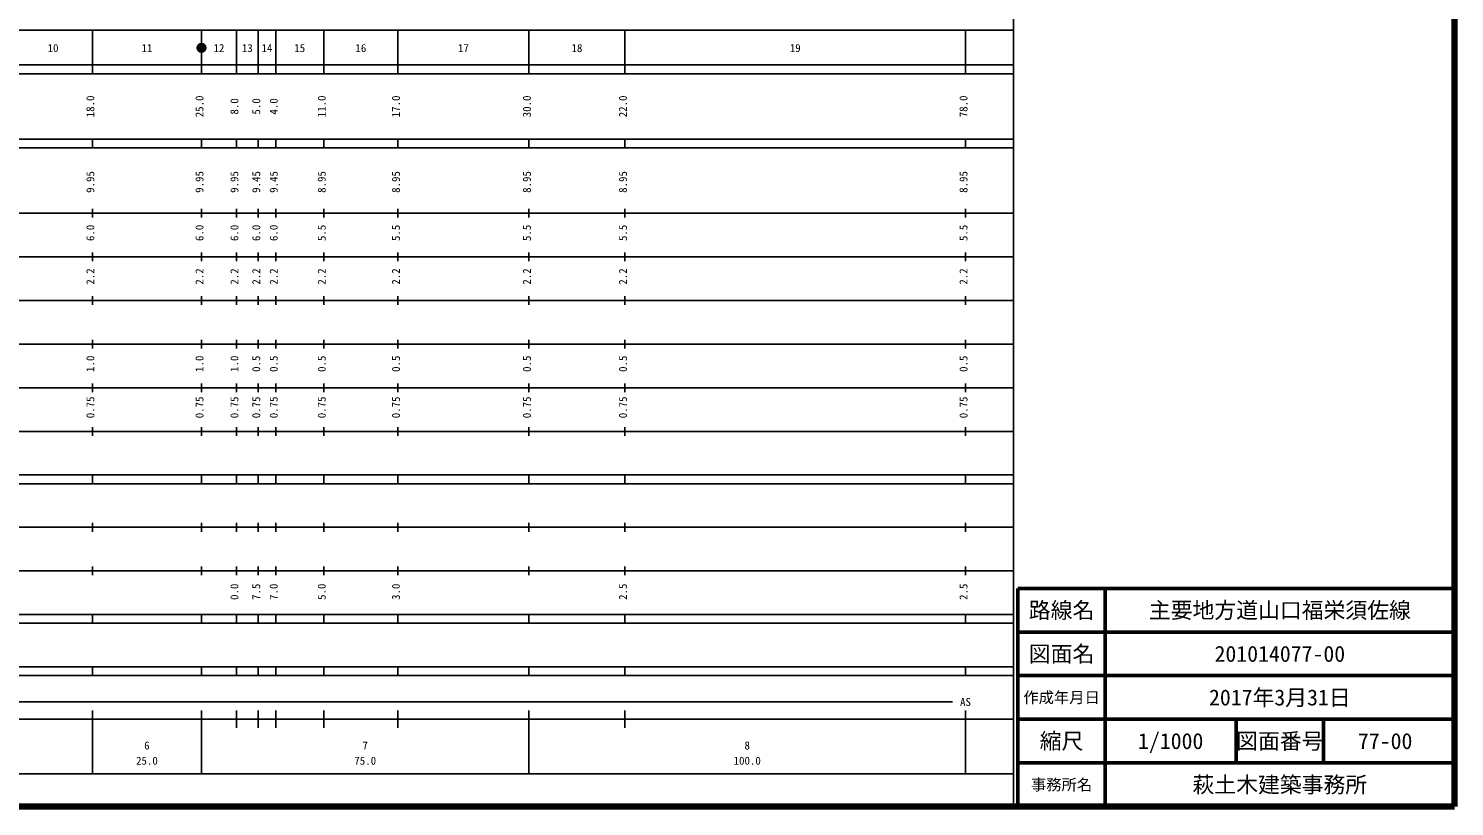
# Model space of a CAD drawing. Units: millimetres on the paper, enlarged 1000 times. Extents: x -60102783 to 680000, y -72987750 to 380000.
# Drawn here: x 353379 to 680000, y 20000 to 198357 of the extents above; entities that cross this region are included whole.
import ezdxf
from ezdxf.enums import TextEntityAlignment as Align

# ---------------------------------------------------------------- set-up
doc = ezdxf.new("R2010")
doc.units = ezdxf.units.MM
doc.header["$LTSCALE"] = 1000
for name, color, linetype, lineweight in [('M-TTL', 2, 'Continuous', 140), ('M-TTL-BAND', 7, 'Continuous', 25), ('M-TTL-FRAM', 2, 'Continuous', 50), ('M-TTL-LINE', 7, 'Continuous', 50)]:
    doc.layers.add(name, color=color, linetype=linetype, lineweight=lineweight)
doc.layers.add('M-TTL-TXT', color=7, linetype='Continuous')
doc.styles.add('ＭＳ ゴシック', font='')
doc.styles.get('ＭＳ ゴシック').set_extended_font_data('MS Gothic')

msp = doc.modelspace()

# ---------------------------------------------------------------- hatches: boundary and pattern name
at = {"layer": 'M-TTL-BAND'}
msp.add_hatch(color=256, dxfattribs=at).paths.add_polyline_path([(394010, 193910), (394010, 193950), (394007, 193989), (394003, 194028), (393998, 194067), (393991, 194106), (393983, 194144), (393973, 194182), (393961, 194219), (393948, 194257), (393934, 194293), (393918, 194329), (393901, 194364), (393883, 194399), (393863, 194433), (393842, 194466), (393819, 194498), (393796, 194530), (393771, 194560), (393745, 194589), (393717, 194618), (393689, 194645), (393660, 194671), (393629, 194696), (393598, 194719), (393566, 194742), (393533, 194763), (393499, 194783), (393464, 194801), (393429, 194819), (393393, 194834), (393356, 194849), (393319, 194861), (393282, 194873), (393244, 194883), (393205, 194891), (393167, 194898), (393128, 194903), (393089, 194907), (393050, 194910), (393010, 194910), (392971, 194910), (392932, 194907), (392893, 194903), (392854, 194898), (392815, 194891), (392777, 194883), (392739, 194873), (392701, 194861), (392664, 194849), (392628, 194834), (392592, 194819), (392556, 194801), (392522, 194783), (392488, 194763), (392455, 194742), (392422, 194719), (392391, 194696), (392361, 194671), (392331, 194645), (392303, 194618), (392276, 194589), (392250, 194560), (392225, 194530), (392201, 194498), (392179, 194466), (392158, 194433), (392138, 194399), (392119, 194364), (392102, 194329), (392086, 194293), (392072, 194257), (392059, 194219), (392048, 194182), (392038, 194144), (392029, 194106), (392023, 194067), (392017, 194028), (392013, 193989), (392011, 193950), (392010, 193910), (392011, 193871), (392013, 193832), (392017, 193793), (392023, 193754), (392029, 193715), (392038, 193677), (392048, 193639), (392059, 193601), (392072, 193564), (392086, 193528), (392102, 193492), (392119, 193456), (392138, 193422), (392158, 193388), (392179, 193355), (392201, 193323), (392225, 193291), (392250, 193261), (392276, 193232), (392303, 193203), (392331, 193176), (392361, 193150), (392391, 193125), (392422, 193101), (392455, 193079), (392488, 193058), (392522, 193038), (392556, 193019), (392592, 193002), (392628, 192987), (392664, 192972), (392701, 192959), (392739, 192948), (392777, 192938), (392815, 192930), (392854, 192923), (392893, 192917), (392932, 192914), (392971, 192911), (393010, 192910), (393050, 192911), (393089, 192914), (393128, 192917), (393167, 192923), (393205, 192930), (393244, 192938), (393282, 192948), (393319, 192959), (393356, 192972), (393393, 192987), (393429, 193002), (393464, 193019), (393499, 193038), (393533, 193058), (393566, 193079), (393598, 193101), (393629, 193125), (393660, 193150), (393689, 193176), (393717, 193203), (393745, 193232), (393771, 193261), (393796, 193291), (393819, 193323), (393842, 193355), (393863, 193388), (393883, 193422), (393901, 193456), (393918, 193492), (393934, 193528), (393948, 193564), (393961, 193601), (393973, 193639), (393983, 193677), (393991, 193715), (393998, 193754), (394003, 193793), (394007, 193832), (394010, 193871)])

# ---------------------------------------------------------------- linework, layer by layer
at = {"layer": 'M-TTL'}
for p, q in [((680000, 20000), (680000, 380000)), ((40000, 20000), (680000, 20000))]:
    msp.add_line(p, q, dxfattribs=at)
at = {"layer": 'M-TTL-BAND'}
for p, q in [((579000, 20000), (579000, 370000)), ((68000, 198000), (579000, 198000)), ((368000, 188000), (368000, 198000)), ((393000, 188000), (393000, 198000)), ((401000, 188000), (401000, 198000)), ((406000, 188000), (406000, 198000)), ((410000, 188000), (410000, 198000)), ((421000, 188000), (421000, 198000)), ((438000, 188000), (438000, 198000)), ((468000, 188000), (468000, 198000)), ((490000, 188000), (490000, 198000)), ((568000, 188000), (568000, 198000)), ((40000, 190000), (579000, 190000)), ((40000, 188000), (579000, 188000)), ((40000, 173000), (579000, 173000)), ((40000, 171000), (579000, 171000)), ((368000, 171000), (368000, 173000)), ((393000, 171000), (393000, 173000)), ((401000, 171000), (401000, 173000)), ((406000, 171000), (406000, 173000)), ((410000, 171000), (410000, 173000)), ((421000, 171000), (421000, 173000)), ((438000, 171000), (438000, 173000)), ((468000, 171000), (468000, 173000)), ((490000, 171000), (490000, 173000)), ((568000, 171000), (568000, 173000)), ((368000, 155000), (368000, 157000)), ((393000, 155000), (393000, 157000)), ((401000, 155000), (401000, 157000)), ((406000, 155000), (406000, 157000)), ((410000, 155000), (410000, 157000)), ((421000, 155000), (421000, 157000)), ((438000, 155000), (438000, 157000)), ((468000, 155000), (468000, 157000)), ((490000, 155000), (490000, 157000)), ((568000, 155000), (568000, 157000)), ((40000, 156000), (579000, 156000)), ((368000, 145000), (368000, 147000)), ((393000, 145000), (393000, 147000)), ((401000, 145000), (401000, 147000)), ((406000, 145000), (406000, 147000)), ((410000, 145000), (410000, 147000)), ((421000, 145000), (421000, 147000)), ((438000, 145000), (438000, 147000)), ((468000, 145000), (468000, 147000)), ((490000, 145000), (490000, 147000)), ((568000, 145000), (568000, 147000)), ((46000, 146000), (579000, 146000)), ((52000, 136000), (579000, 136000)), ((368000, 135000), (368000, 137000)), ((393000, 135000), (393000, 137000)), ((401000, 135000), (401000, 137000)), ((406000, 135000), (406000, 137000)), ((410000, 135000), (410000, 137000)), ((421000, 135000), (421000, 137000)), ((438000, 135000), (438000, 137000)), ((468000, 135000), (468000, 137000)), ((490000, 135000), (490000, 137000)), ((568000, 135000), (568000, 137000)), ((46000, 126000), (579000, 126000)), ((368000, 125000), (368000, 127000)), ((393000, 125000), (393000, 127000)), ((401000, 125000), (401000, 127000)), ((406000, 125000), (406000, 127000)), ((410000, 125000), (410000, 127000)), ((421000, 125000), (421000, 127000)), ((438000, 125000), (438000, 127000)), ((468000, 125000), (468000, 127000)), ((490000, 125000), (490000, 127000)), ((568000, 125000), (568000, 127000)), ((52000, 116000), (579000, 116000)), ((368000, 115000), (368000, 117000)), ((393000, 115000), (393000, 117000)), ((401000, 115000), (401000, 117000)), ((406000, 115000), (406000, 117000)), ((410000, 115000), (410000, 117000)), ((421000, 115000), (421000, 117000)), ((438000, 115000), (438000, 117000)), ((468000, 115000), (468000, 117000)), ((490000, 115000), (490000, 117000)), ((568000, 115000), (568000, 117000)), ((46000, 106000), (579000, 106000)), ((368000, 105000), (368000, 107000)), ((393000, 105000), (393000, 107000)), ((401000, 105000), (401000, 107000)), ((406000, 105000), (406000, 107000)), ((410000, 105000), (410000, 107000)), ((421000, 105000), (421000, 107000)), ((438000, 105000), (438000, 107000)), ((468000, 105000), (468000, 107000)), ((490000, 105000), (490000, 107000)), ((568000, 105000), (568000, 107000)), ((40000, 96000), (579000, 96000)), ((368000, 94000), (368000, 96000)), ((393000, 94000), (393000, 96000)), ((401000, 94000), (401000, 96000)), ((406000, 94000), (406000, 96000)), ((410000, 94000), (410000, 96000)), ((421000, 94000), (421000, 96000)), ((438000, 94000), (438000, 96000)), ((468000, 94000), (468000, 96000)), ((490000, 94000), (490000, 96000)), ((568000, 94000), (568000, 96000)), ((40000, 94000), (579000, 94000)), ((368000, 83000), (368000, 85000)), ((393000, 83000), (393000, 85000)), ((401000, 83000), (401000, 85000)), ((406000, 83000), (406000, 85000)), ((410000, 83000), (410000, 85000)), ((421000, 83000), (421000, 85000)), ((438000, 83000), (438000, 85000)), ((468000, 83000), (468000, 85000)), ((490000, 83000), (490000, 85000)), ((568000, 83000), (568000, 85000)), ((49000, 84000), (579000, 84000)), ((40000, 74000), (579000, 74000)), ((368000, 73000), (368000, 75000)), ((393000, 73000), (393000, 75000)), ((401000, 73000), (401000, 75000)), ((406000, 73000), (406000, 75000)), ((410000, 73000), (410000, 75000)), ((421000, 73000), (421000, 75000)), ((438000, 73000), (438000, 75000)), ((468000, 73000), (468000, 75000)), ((490000, 73000), (490000, 75000)), ((568000, 73000), (568000, 75000)), ((40000, 64000), (579000, 64000)), ((368000, 62000), (368000, 64000)), ((393000, 62000), (393000, 64000)), ((401000, 62000), (401000, 64000)), ((406000, 62000), (406000, 64000)), ((410000, 62000), (410000, 64000)), ((421000, 62000), (421000, 64000)), ((438000, 62000), (438000, 64000)), ((468000, 62000), (468000, 64000)), ((490000, 62000), (490000, 64000)), ((568000, 62000), (568000, 64000)), ((40000, 62000), (579000, 62000)), ((40000, 52000), (579000, 52000)), ((40000, 50000), (579000, 50000)), ((368000, 50000), (368000, 52000)), ((393000, 50000), (393000, 52000)), ((401000, 50000), (401000, 52000)), ((406000, 50000), (406000, 52000)), ((410000, 50000), (410000, 52000)), ((421000, 50000), (421000, 52000)), ((438000, 50000), (438000, 52000)), ((468000, 50000), (468000, 52000)), ((490000, 50000), (490000, 52000)), ((568000, 50000), (568000, 52000)), ((71000, 44000), (565000, 44000)), ((40000, 40000), (579000, 40000)), ((368000, 27500), (368000, 42000)), ((393000, 27500), (393000, 42000)), ((401000, 38000), (401000, 42000)), ((406000, 38000), (406000, 42000)), ((410000, 38000), (410000, 42000)), ((421000, 38000), (421000, 42000)), ((438000, 38000), (438000, 42000)), ((468000, 27500), (468000, 42000)), ((490000, 38000), (490000, 42000)), ((568000, 27500), (568000, 42000)), ((68000, 27500), (579000, 27500))]:
    msp.add_line(p, q, dxfattribs=at)
msp.add_circle((393010, 193910), 1000, dxfattribs=at)
at = {"layer": 'M-TTL-FRAM'}
for p, q in [((680000, 70000), (580000, 70000)), ((580000, 70000), (580000, 20000))]:
    msp.add_line(p, q, dxfattribs=at)
at = {"layer": 'M-TTL-LINE'}
for p, q in [((600000, 70000), (600000, 20000)), ((680000, 60000), (580000, 60000)), ((680000, 50000), (580000, 50000)), ((680000, 40000), (580000, 40000)), ((630000, 40000), (630000, 30000)), ((650000, 40000), (650000, 30000)), ((680000, 30000), (580000, 30000))]:
    msp.add_line(p, q, dxfattribs=at)

# ---------------------------------------------------------------- texts
at = {"layer": 'M-TTL-BAND', "style": 'ＭＳ ゴシック'}
for s, p in [('10', (359000, 192405)), ('11', (380500, 192405)), ('12', (397000, 192405)), ('13', (403500, 192405)), ('14', (408000, 192405)), ('15', (415500, 192405)), ('16', (429500, 192405)), ('17', (453000, 192405)), ('18', (479000, 192405)), ('19', (529000, 192405)), ('AS', (568000, 42500)), ('6', (380500, 32523)), ('7', (430500, 32523)), ('8', (518000, 32523)), ('25.0', (380500, 29033)), ('75.0', (430500, 29033)), ('100.0', (518000, 29033))]:
    msp.add_text(s, height=1833, dxfattribs=at).set_placement(p, align=Align.BOTTOM_CENTER)
for s, p in [('18.0', (369000, 180500)), ('25.0', (394000, 180500)), ('8.0', (402000, 180500)), ('5.0', (407000, 180500)), ('4.0', (411000, 180500)), ('11.0', (422000, 180500)), ('17.0', (439000, 180500)), ('30.0', (469000, 180500)), ('22.0', (491000, 180500)), ('78.0', (569000, 180500)), ('9.95', (369000, 163174)), ('9.95', (394000, 163174)), ('9.95', (402000, 163174)), ('9.45', (407000, 163174)), ('9.45', (411000, 163174)), ('8.95', (422000, 163174)), ('8.95', (439000, 163174)), ('8.95', (469000, 163174)), ('8.95', (491000, 163174)), ('8.95', (569000, 163174)), ('6.0', (369000, 151500)), ('6.0', (394000, 151500)), ('6.0', (402000, 151500)), ('6.0', (407000, 151500)), ('6.0', (411000, 151500)), ('5.5', (422000, 151500)), ('5.5', (439000, 151500)), ('5.5', (469000, 151500)), ('5.5', (491000, 151500)), ('5.5', (569000, 151500)), ('2.2', (369000, 141500)), ('2.2', (394000, 141500)), ('2.2', (402000, 141500)), ('2.2', (407000, 141500)), ('2.2', (411000, 141500)), ('2.2', (422000, 141500)), ('2.2', (439000, 141500)), ('2.2', (469000, 141500)), ('2.2', (491000, 141500)), ('2.2', (569000, 141500)), ('1.0', (369000, 121500)), ('1.0', (394000, 121500)), ('1.0', (402000, 121500)), ('0.5', (407000, 121500)), ('0.5', (411000, 121500)), ('0.5', (422000, 121500)), ('0.5', (439000, 121500)), ('0.5', (469000, 121500)), ('0.5', (491000, 121500)), ('0.5', (569000, 121500)), ('0.75', (369000, 111500)), ('0.75', (394000, 111500)), ('0.75', (402000, 111500)), ('0.75', (407000, 111500)), ('0.75', (411000, 111500)), ('0.75', (422000, 111500)), ('0.75', (439000, 111500)), ('0.75', (469000, 111500)), ('0.75', (491000, 111500)), ('0.75', (569000, 111500)), ('0.0', (402000, 69228)), ('7.5', (407000, 69228)), ('7.0', (411000, 69228)), ('5.0', (422000, 69228)), ('3.0', (439000, 69228)), ('2.5', (491000, 69228)), ('2.5', (569000, 69228))]:
    msp.add_text(s, height=1833, rotation=90, dxfattribs=at).set_placement(p, align=Align.BOTTOM_CENTER)
at = {"layer": 'M-TTL-TXT', "style": 'ＭＳ ゴシック'}
for s, height, p in [('路線名', 3666, (590000, 65000)), ('路線名', 3666, (590000, 65000)), ('主要地方道山口福栄須佐線', 3666, (640000, 65000)), ('図面名', 3666, (590000, 55000)), ('図面名', 3666, (590000, 55000)), ('201014077-00', 3666, (640000, 55000)), ('作成年月日', 2566, (590000, 45000)), ('作成年月日', 2566, (590000, 45000)), ('2017年3月31日', 3666, (640000, 45000)), ('縮尺', 3666, (590000, 35000)), ('縮尺', 3666, (590000, 35000)), ('1/1000', 3666, (615000, 35000)), ('図面番号', 3666, (640000, 35000)), ('図面番号', 3666, (640000, 35000)), ('77-00', 3666, (664125, 35000)), ('事務所名', 2566, (590000, 25000)), ('事務所名', 2566, (590000, 25000)), ('萩土木建築事務所', 3666, (640000, 25000))]:
    msp.add_text(s, height=height, dxfattribs=at).set_placement(p, align=Align.MIDDLE_CENTER)

doc.saveas('drawing.dxf')
